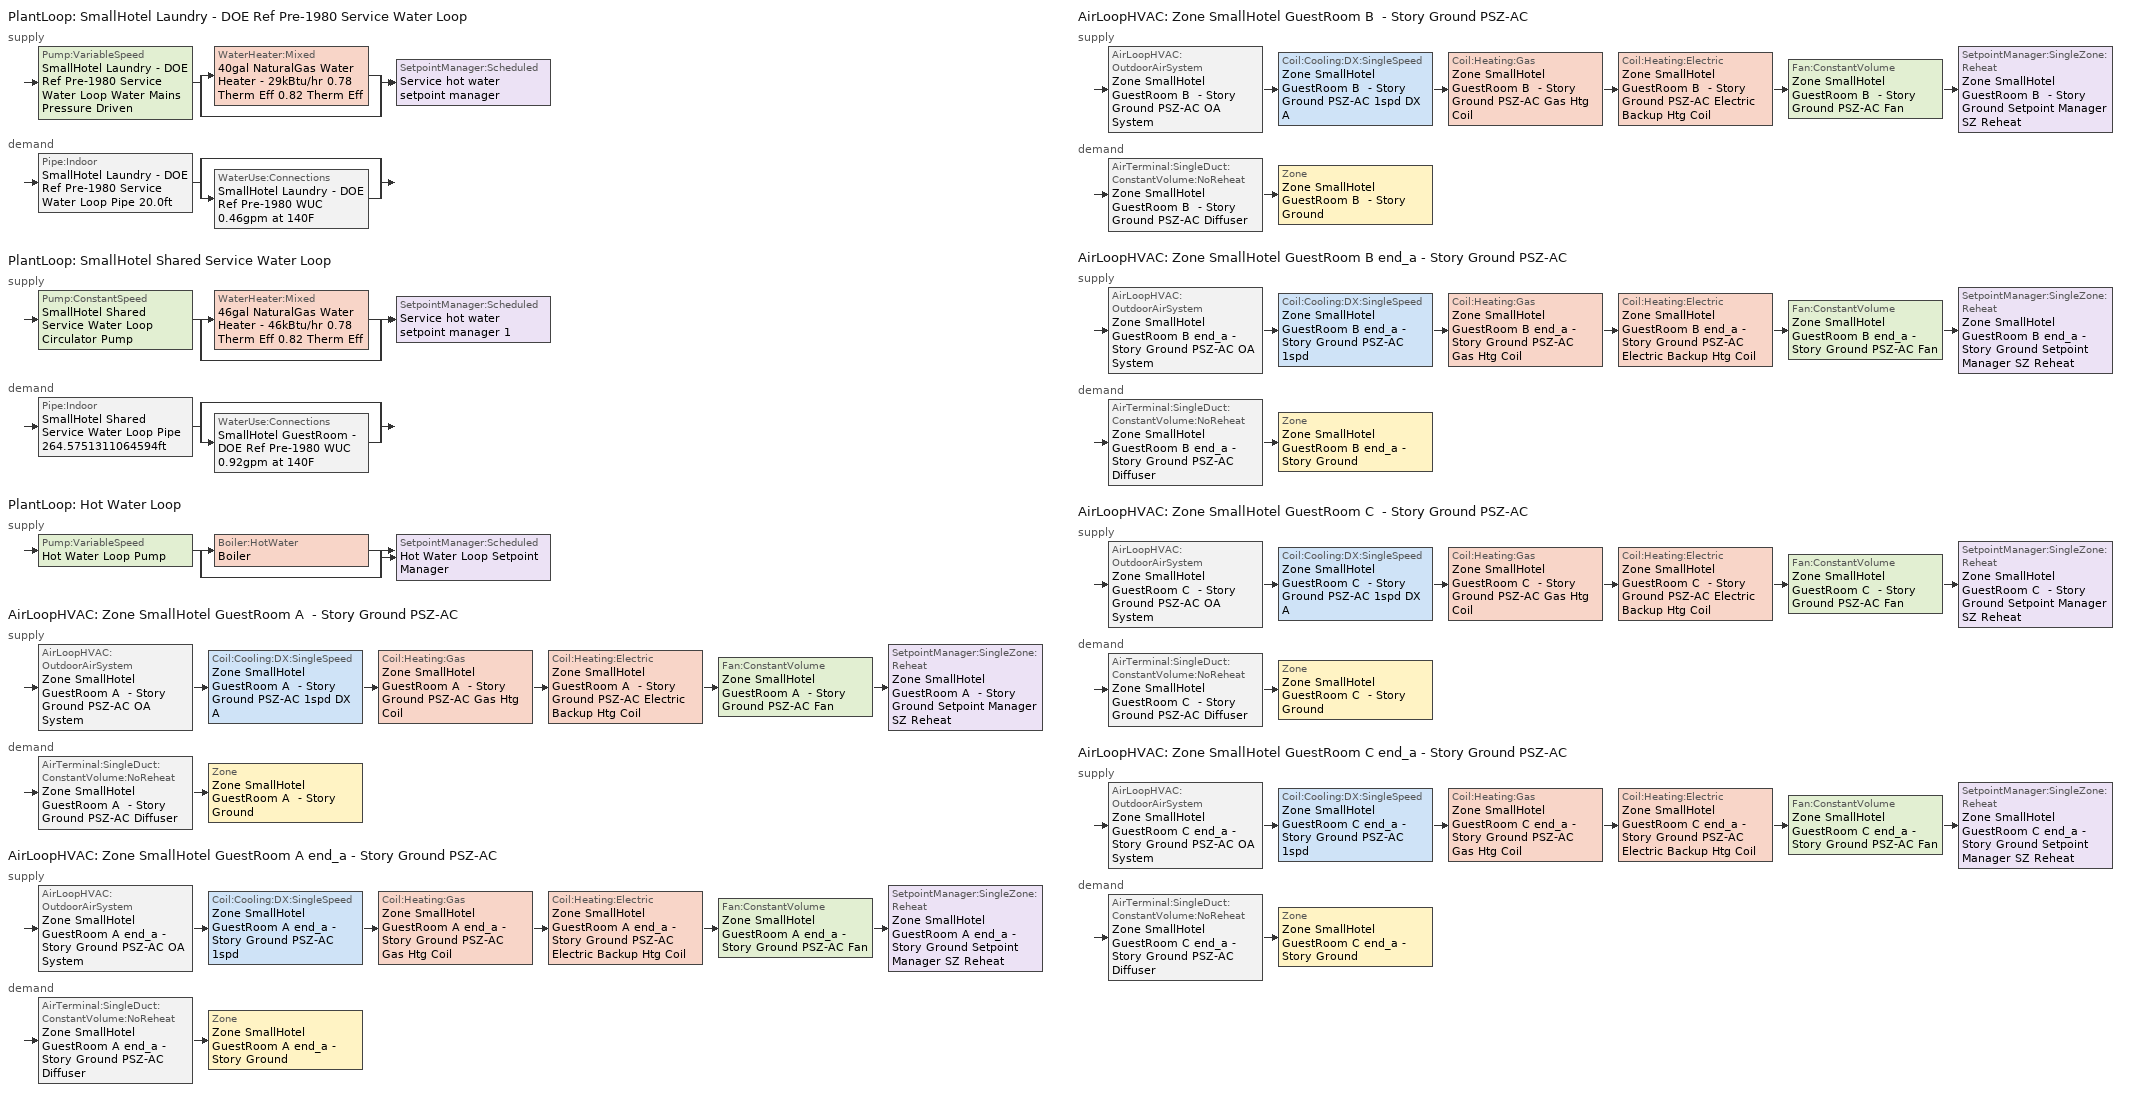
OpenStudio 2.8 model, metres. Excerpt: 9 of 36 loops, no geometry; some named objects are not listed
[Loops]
PlantLoop 'SmallHotel Laundry - DOE Ref Pre-1980 Service Water Loop'
 supply: Pump:VariableSpeed 'SmallHotel Laundry - DOE Ref Pre-1980 Service Water Loop Water Mains Pressure Driven' > split
  | WaterHeater:Mixed '40gal NaturalGas Water Heater - 29kBtu/hr 0.78 Therm Eff 0.82 Therm Eff'
  | bypass
  join > SetpointManager:Scheduled 'Service hot water setpoint manager'
 demand: Pipe:Indoor 'SmallHotel Laundry - DOE Ref Pre-1980 Service Water Loop Pipe 20.0ft' > split
  | bypass
  | WaterUse:Connections 'SmallHotel Laundry - DOE Ref Pre-1980 WUC 0.46gpm at 140F'
PlantLoop 'SmallHotel Shared Service Water Loop'
 supply: Pump:ConstantSpeed 'SmallHotel Shared Service Water Loop Circulator Pump' > split
  | WaterHeater:Mixed '46gal NaturalGas Water Heater - 46kBtu/hr 0.78 Therm Eff 0.82 Therm Eff'
  | bypass
  join > SetpointManager:Scheduled 'Service hot water setpoint manager 1'
 demand: Pipe:Indoor 'SmallHotel Shared Service Water Loop Pipe 264.5751311064594ft' > split
  | bypass
  | WaterUse:Connections 'SmallHotel GuestRoom - DOE Ref Pre-1980 WUC 0.92gpm at 140F'
PlantLoop 'Hot Water Loop'
 supply: Pump:VariableSpeed 'Hot Water Loop Pump' > split
  | Boiler:HotWater 'Boiler'
  | bypass
  join > SetpointManager:Scheduled 'Hot Water Loop Setpoint Manager'
AirLoopHVAC 'Zone SmallHotel GuestRoom A  - Story Ground PSZ-AC'
 supply: AirLoopHVAC:OutdoorAirSystem 'Zone SmallHotel GuestRoom A  - Story Ground PSZ-AC OA System' > Coil:Cooling:DX:SingleSpeed 'Zone SmallHotel GuestRoom A  - Story Ground PSZ-AC 1spd DX AC Clg Coil 78kBtu/hr 9.63EER 33kBtu/hr 14.0SEER' > Coil:Heating:Gas 'Zone SmallHotel GuestRoom A  - Story Ground PSZ-AC Gas Htg Coil' > Coil:Heating:Electric 'Zone SmallHotel GuestRoom A  - Story Ground PSZ-AC Electric Backup Htg Coil' > Fan:ConstantVolume 'Zone SmallHotel GuestRoom A  - Story Ground PSZ-AC Fan' > SetpointManager:SingleZone:Reheat 'Zone SmallHotel GuestRoom A  - Story Ground Setpoint Manager SZ Reheat'
 demand: AirTerminal:SingleDuct:ConstantVolume:NoReheat 'Zone SmallHotel GuestRoom A  - Story Ground PSZ-AC Diffuser' > Zone 'Zone SmallHotel GuestRoom A  - Story Ground'
AirLoopHVAC 'Zone SmallHotel GuestRoom A end_a - Story Ground PSZ-AC'
 supply: AirLoopHVAC:OutdoorAirSystem 'Zone SmallHotel GuestRoom A end_a - Story Ground PSZ-AC OA System' > Coil:Cooling:DX:SingleSpeed 'Zone SmallHotel GuestRoom A end_a - Story Ground PSZ-AC 1spd DX AC Clg Coil 20kBtu/hr 11.06SEER 9kBtu/hr 14.0SEER' > Coil:Heating:Gas 'Zone SmallHotel GuestRoom A end_a - Story Ground PSZ-AC Gas Htg Coil' > Coil:Heating:Electric 'Zone SmallHotel GuestRoom A end_a - Story Ground PSZ-AC Electric Backup Htg Coil' > Fan:ConstantVolume 'Zone SmallHotel GuestRoom A end_a - Story Ground PSZ-AC Fan' > SetpointManager:SingleZone:Reheat 'Zone SmallHotel GuestRoom A end_a - Story Ground Setpoint Manager SZ Reheat'
 demand: AirTerminal:SingleDuct:ConstantVolume:NoReheat 'Zone SmallHotel GuestRoom A end_a - Story Ground PSZ-AC Diffuser' > Zone 'Zone SmallHotel GuestRoom A end_a - Story Ground'
AirLoopHVAC 'Zone SmallHotel GuestRoom B  - Story Ground PSZ-AC'
 supply: AirLoopHVAC:OutdoorAirSystem 'Zone SmallHotel GuestRoom B  - Story Ground PSZ-AC OA System' > Coil:Cooling:DX:SingleSpeed 'Zone SmallHotel GuestRoom B  - Story Ground PSZ-AC 1spd DX AC Clg Coil 394kBtu/hr 8.92EER 145kBtu/hr 10.8EER' > Coil:Heating:Gas 'Zone SmallHotel GuestRoom B  - Story Ground PSZ-AC Gas Htg Coil' > Coil:Heating:Electric 'Zone SmallHotel GuestRoom B  - Story Ground PSZ-AC Electric Backup Htg Coil' > Fan:ConstantVolume 'Zone SmallHotel GuestRoom B  - Story Ground PSZ-AC Fan' > SetpointManager:SingleZone:Reheat 'Zone SmallHotel GuestRoom B  - Story Ground Setpoint Manager SZ Reheat'
 demand: AirTerminal:SingleDuct:ConstantVolume:NoReheat 'Zone SmallHotel GuestRoom B  - Story Ground PSZ-AC Diffuser' > Zone 'Zone SmallHotel GuestRoom B  - Story Ground'
AirLoopHVAC 'Zone SmallHotel GuestRoom B end_a - Story Ground PSZ-AC'
 supply: AirLoopHVAC:OutdoorAirSystem 'Zone SmallHotel GuestRoom B end_a - Story Ground PSZ-AC OA System' > Coil:Cooling:DX:SingleSpeed 'Zone SmallHotel GuestRoom B end_a - Story Ground PSZ-AC 1spd DX AC Clg Coil 111kBtu/hr 9.63EER 48kBtu/hr 14.0SEER' > Coil:Heating:Gas 'Zone SmallHotel GuestRoom B end_a - Story Ground PSZ-AC Gas Htg Coil' > Coil:Heating:Electric 'Zone SmallHotel GuestRoom B end_a - Story Ground PSZ-AC Electric Backup Htg Coil' > Fan:ConstantVolume 'Zone SmallHotel GuestRoom B end_a - Story Ground PSZ-AC Fan' > SetpointManager:SingleZone:Reheat 'Zone SmallHotel GuestRoom B end_a - Story Ground Setpoint Manager SZ Reheat'
 demand: AirTerminal:SingleDuct:ConstantVolume:NoReheat 'Zone SmallHotel GuestRoom B end_a - Story Ground PSZ-AC Diffuser' > Zone 'Zone SmallHotel GuestRoom B end_a - Story Ground'
AirLoopHVAC 'Zone SmallHotel GuestRoom C  - Story Ground PSZ-AC'
 supply: AirLoopHVAC:OutdoorAirSystem 'Zone SmallHotel GuestRoom C  - Story Ground PSZ-AC OA System' > Coil:Cooling:DX:SingleSpeed 'Zone SmallHotel GuestRoom C  - Story Ground PSZ-AC 1spd DX AC Clg Coil 73kBtu/hr 9.63EER 29kBtu/hr 14.0SEER' > Coil:Heating:Gas 'Zone SmallHotel GuestRoom C  - Story Ground PSZ-AC Gas Htg Coil' > Coil:Heating:Electric 'Zone SmallHotel GuestRoom C  - Story Ground PSZ-AC Electric Backup Htg Coil' > Fan:ConstantVolume 'Zone SmallHotel GuestRoom C  - Story Ground PSZ-AC Fan' > SetpointManager:SingleZone:Reheat 'Zone SmallHotel GuestRoom C  - Story Ground Setpoint Manager SZ Reheat'
 demand: AirTerminal:SingleDuct:ConstantVolume:NoReheat 'Zone SmallHotel GuestRoom C  - Story Ground PSZ-AC Diffuser' > Zone 'Zone SmallHotel GuestRoom C  - Story Ground'
AirLoopHVAC 'Zone SmallHotel GuestRoom C end_a - Story Ground PSZ-AC'
 supply: AirLoopHVAC:OutdoorAirSystem 'Zone SmallHotel GuestRoom C end_a - Story Ground PSZ-AC OA System' > Coil:Cooling:DX:SingleSpeed 'Zone SmallHotel GuestRoom C end_a - Story Ground PSZ-AC 1spd DX AC Clg Coil 19kBtu/hr 11.06SEER 9kBtu/hr 14.0SEER' > Coil:Heating:Gas 'Zone SmallHotel GuestRoom C end_a - Story Ground PSZ-AC Gas Htg Coil' > Coil:Heating:Electric 'Zone SmallHotel GuestRoom C end_a - Story Ground PSZ-AC Electric Backup Htg Coil' > Fan:ConstantVolume 'Zone SmallHotel GuestRoom C end_a - Story Ground PSZ-AC Fan' > SetpointManager:SingleZone:Reheat 'Zone SmallHotel GuestRoom C end_a - Story Ground Setpoint Manager SZ Reheat'
 demand: AirTerminal:SingleDuct:ConstantVolume:NoReheat 'Zone SmallHotel GuestRoom C end_a - Story Ground PSZ-AC Diffuser' > Zone 'Zone SmallHotel GuestRoom C end_a - Story Ground'
[Construction]
Uninsulated copper pipe 0.75in type L: Copper pipe 0.75in type L
Uninsulated copper pipe 0.75in type L 1: Copper pipe 0.75in type L 1
[Material] Roughness=Smooth; Thickness {m}=0.001143; Conductivity {W/m-K}=386; Density {kg/m3}=8906.27; Specific Heat {J/kg-K}=385.1856; Thermal Absorptance=0.9; Solar Absorptance=0.7; Visible Absorptance=0.7
Copper pipe 0.75in type L; Copper pipe 0.75in type L 1
[Sizing:Zone] Zone Cooling Design Supply Air Temperature Input Method=SupplyAirTemperature; Zone Cooling Design Supply Air Temperature Difference {deltaC}=11.11; Zone Heating Design Supply Air Temperature Input Method=SupplyAirTemperature; Zone Heating Design Supply Air Temperature Difference {deltaC}=11.11; Zone Cooling Design Supply Air Humidity Ratio {kg-H2O/kg-air}=0.0085; Zone Heating Design Supply Air Humidity Ratio {kg-H2O/kg-air}=0.008; Cooling Design Air Flow Method=DesignDay; Heating Design Air Flow Method=DesignDay; Account for Dedicated Outdoor Air System=No; Dedicated Outdoor Air System Control Strategy=NeutralSupplyAir; Dedicated Outdoor Air Low Setpoint Temperature for Design {C}=autosize; Dedicated Outdoor Air High Setpoint Temperature for Design {C}=autosize
Name | Zone Cooling Design Supply Air Temperature {C} | Zone Heating Design Supply Air Temperature {C}
Zone SmallHotel GuestRoom A end_a - Story Ground; Zone SmallHotel GuestRoom B end_a - Story Ground; Zone SmallHotel GuestRoom C end_a - Story Ground; Zone SmallHotel GuestRoom A  - Story Ground; Zone SmallHotel GuestRoom B  - Story Ground; Zone SmallHotel GuestRoom C  - Story Ground | 12.7778 | 50
Zone SmallHotel Elec/MechRoom A  - Story Ground; Zone SmallHotel Elec/MechRoom B  - Story Ground; Zone SmallHotel Elec/MechRoom C  - Story Ground; Zone SmallHotel ElevatorCore A  - Story Ground; Zone SmallHotel ElevatorCore B  - Story Ground; Zone SmallHotel ElevatorCore C  - Story Ground; Zone SmallHotel Storage A  - Story Ground; Zone SmallHotel Storage B  - Story Ground; Zone SmallHotel Storage C  - Story Ground; Zone SmallHotel Stair A  - Story Ground; Zone SmallHotel Stair B  - Story Ground; Zone SmallHotel Stair C  - Story Ground | 14 | 40
[Zone equipment]
Zone SmallHotel GuestRoom A end_a - Story Ground: Zone SmallHotel GuestRoom A end_a - Story Ground PSZ-AC Diffuser
Zone SmallHotel GuestRoom B end_a - Story Ground: Zone SmallHotel GuestRoom B end_a - Story Ground PSZ-AC Diffuser
Zone SmallHotel GuestRoom C end_a - Story Ground: Zone SmallHotel GuestRoom C end_a - Story Ground PSZ-AC Diffuser
Zone SmallHotel GuestRoom A  - Story Ground: Zone SmallHotel GuestRoom A  - Story Ground PSZ-AC Diffuser
Zone SmallHotel GuestRoom B  - Story Ground: Zone SmallHotel GuestRoom B  - Story Ground PSZ-AC Diffuser
Zone SmallHotel GuestRoom C  - Story Ground: Zone SmallHotel GuestRoom C  - Story Ground PSZ-AC Diffuser
Zone SmallHotel Storage A  - Story Ground: Zone SmallHotel Storage A  - Story Ground Electric Baseboard
Zone SmallHotel Storage B  - Story Ground: Zone SmallHotel Storage B  - Story Ground Electric Baseboard
Zone SmallHotel Storage C  - Story Ground: Zone SmallHotel Storage C  - Story Ground Electric Baseboard
Zone SmallHotel Stair A  - Story Ground: Zone SmallHotel Stair A  - Story Ground Electric Baseboard
Zone SmallHotel Stair B  - Story Ground: Zone SmallHotel Stair B  - Story Ground Electric Baseboard
Zone SmallHotel Stair C  - Story Ground: Zone SmallHotel Stair C  - Story Ground Electric Baseboard
[WaterUse:Connections]
Name | Water Use Equipment Name 1
SmallHotel GuestRoom - DOE Ref Pre-1980 WUC 0.92gpm at 140F | SmallHotel GuestRoom - DOE Ref Pre-1980 Service Water Use 0.92gpm at 140F
SmallHotel Laundry - DOE Ref Pre-1980 WUC 0.46gpm at 140F | SmallHotel Laundry - DOE Ref Pre-1980 Service Water Use 0.46gpm at 140F
[WaterUse:Equipment:Definition] Sensible Fraction Schedule=Fraction Sensible - 0.2; Latent Fraction Schedule=Fraction Latent - 0.05
Name | Peak Flow Rate {m3/s} | Target Temperature Schedule
SmallHotel GuestRoom - DOE Ref Pre-1980 Service Water Use Def 0.92gpm | 5.79125e-05 | Mixed Water At Faucet Temp - 140F
SmallHotel Laundry - DOE Ref Pre-1980 Service Water Use Def 0.46gpm | 2.87787e-05 | Mixed Water At Faucet Temp - 140F 1
[WaterUse:Equipment]
Name | Water Use Equipment Definition | Flow Rate Fraction Schedule
SmallHotel GuestRoom - DOE Ref Pre-1980 Service Water Use 0.92gpm at 140F | SmallHotel GuestRoom - DOE Ref Pre-1980 Service Water Use Def 0.92gpm | HotelSmall GuestRoom_SHW_Sch
SmallHotel Laundry - DOE Ref Pre-1980 Service Water Use 0.46gpm at 140F | SmallHotel Laundry - DOE Ref Pre-1980 Service Water Use Def 0.46gpm | HotelSmall LaundryRoom_SHW_Sch
[PlantLoop] Glycol Concentration=0; Minimum Loop Temperature {C}=10; Plant Loop Volume {m3}=Autocalculate; Load Distribution Scheme=Optimal
Name | Maximum Loop Temperature {C} | Fluid Type
SmallHotel Laundry - DOE Ref Pre-1980 Service Water Loop; SmallHotel Shared Service Water Loop | 60
Hot Water Loop |  | Water
[Sizing:Plant] Loop Type=Heating; Sizing Option=NonCoincident; Zone Timesteps in Averaging Window=1; Coincident Sizing Factor Mode=None
Name | Design Loop Exit Temperature {C} | Loop Design Temperature Difference {deltaC}
SmallHotel Laundry - DOE Ref Pre-1980 Service Water Loop; SmallHotel Shared Service Water Loop | 60 | 5
Hot Water Loop | 82.2222 | 11.1111
[SetpointManager:Scheduled] Control Variable=Temperature
Name | Schedule | Setpoint Node or NodeList
Service hot water setpoint manager | Service Water Loop Temp - 140F | SmallHotel Laundry - DOE Ref Pre-1980 Service Water Loop Supply Outlet Node
Service hot water setpoint manager 1 | Service Water Loop Temp - 140F 1 | SmallHotel Shared Service Water Loop Supply Outlet Node
Hot Water Loop Setpoint Manager | Hot Water Loop Temp - 180F | Hot Water Loop Supply Outlet Node
[Pump:VariableSpeed] Skin Loss Radiative Fraction=0.5; Design Power Sizing Method=PowerPerFlowPerPressure; Design Electric Power per Unit Flow Rate {W/(m3/s)}=348701.1; Design Shaft Power per Unit Flow Rate per Unit Head {W-s/m3-Pa}=1.28205; Design Minimum Flow Rate Fraction=0
Name | Rated Pump Head {Pa} | Motor Efficiency | Pump Control Type
SmallHotel Laundry - DOE Ref Pre-1980 Service Water Loop Water Mains Pressure Driven | 0.001 | 0.7 | Continuous
Hot Water Loop Pump | 179344 | 1 | Intermittent
[WaterHeater:Mixed] Deadband Temperature Difference {deltaC}=2; Maximum Temperature Limit {C}=60; Heater Control Type=Cycle; Heater Fuel Type=NaturalGas; Heater Thermal Efficiency=0.82; Off Cycle Parasitic Fuel Consumption Rate {W}=0; Off Cycle Parasitic Fuel Type=NaturalGas; Off Cycle Parasitic Heat Fraction to Tank=0; On Cycle Parasitic Fuel Consumption Rate {W}=0; On Cycle Parasitic Fuel Type=NaturalGas; On Cycle Parasitic Heat Fraction to Tank=0; Ambient Temperature Indicator=Schedule; Use Side Effectiveness=1; Source Side Effectiveness=1; Use Side Design Flow Rate {m3/s}=autosize; Source Side Design Flow Rate {m3/s}=autosize; Indirect Water Heating Recovery Time {hr}=1.5; Source Side Flow Control Mode=IndirectHeatPrimarySetpoint
Name | Tank Volume {m3} | Setpoint Temperature Schedule | Heater Maximum Capacity {W} | Ambient Temperature Schedule | Off Cycle Loss Coefficient to Ambient Temperature {W/K} | On Cycle Loss Coefficient to Ambient Temperature {W/K}
40gal NaturalGas Water Heater - 29kBtu/hr 0.78 Therm Eff 0.82 Therm Eff | 0.151416 | Service Water Loop Temp - 140F | 8422.13 | Water Heater Ambient Temp Schedule - 70f | 2.94653 | 2.94653
46gal NaturalGas Water Heater - 46kBtu/hr 0.78 Therm Eff 0.82 Therm Eff | 0.175127 | Service Water Loop Temp - 140F 1 | 13558.6 | Water Heater Ambient Temp Schedule - 70f 1 | 5.09841 | 5.09841
[Pipe:Indoor] Environment Type=Schedule; Pipe Inside Diameter {m}=0.019939
Name | Construction | Ambient Temperature Schedule | Ambient Air Velocity Schedule | Pipe Length {m}
SmallHotel Laundry - DOE Ref Pre-1980 Service Water Loop Pipe 20.0ft | Uninsulated copper pipe 0.75in type L | SmallHotel Laundry - DOE Ref Pre-1980 Service Water Loop Piping Air Temp - 70F | SmallHotel Laundry - DOE Ref Pre-1980 Service Water Loop Piping Air Velocity - 0.67mph | 6.096
SmallHotel Shared Service Water Loop Pipe 264.5751311064594ft | Uninsulated copper pipe 0.75in type L 1 | SmallHotel Shared Service Water Loop Piping Air Temp - 70F | SmallHotel Shared Service Water Loop Piping Air Velocity - 0.67mph | 80.6425
[Pump:ConstantSpeed]
SmallHotel Shared Service Water Loop Circulator Pump: Rated Flow Rate {m3/s}=autosize; Rated Pump Head {Pa}=29890.7; Rated Power Consumption {W}=autosize; Motor Efficiency=0.7; Fraction of Motor Inefficiencies to Fluid Stream=0; Pump Control Type=Intermittent; Design Power Sizing Method=PowerPerFlowPerPressure; Design Electric Power per Unit Flow Rate {W/(m3/s)}=348701.1; Design Shaft Power per Unit Flow Rate per Unit Head {W-s/m3-Pa}=1.28205
[Boiler:HotWater]
Boiler: Fuel Type=NaturalGas; Nominal Thermal Efficiency=0.78; Efficiency Curve Temperature Evaluation Variable=LeavingBoiler; Design Water Outlet Temperature {C}=82.2222; Minimum Part Load Ratio=0; Maximum Part Load Ratio=1.2; Optimum Part Load Ratio=1; Water Outlet Upper Temperature Limit {C}=95; Boiler Flow Mode=LeavingSetpointModulated; Parasitic Electric Load {W}=0; Sizing Factor=1
[AirLoopHVAC] Design Supply Air Flow Rate {m3/s}=AutoSize
Name | Availability Schedule
Zone SmallHotel GuestRoom A  - Story Ground PSZ-AC | Zone SmallHotel GuestRoom A  - Story Ground PSZ-AC Occ Sch
Zone SmallHotel GuestRoom A end_a - Story Ground PSZ-AC | Zone SmallHotel GuestRoom A end_a - Story Ground PSZ-AC Occ Sch
Zone SmallHotel GuestRoom B  - Story Ground PSZ-AC | Zone SmallHotel GuestRoom B  - Story Ground PSZ-AC Occ Sch
Zone SmallHotel GuestRoom B end_a - Story Ground PSZ-AC | Zone SmallHotel GuestRoom B end_a - Story Ground PSZ-AC Occ Sch
Zone SmallHotel GuestRoom C  - Story Ground PSZ-AC | Zone SmallHotel GuestRoom C  - Story Ground PSZ-AC Occ Sch
Zone SmallHotel GuestRoom C end_a - Story Ground PSZ-AC | Zone SmallHotel GuestRoom C end_a - Story Ground PSZ-AC Occ Sch
[Sizing:System] Type of Load to Size On=Sensible; Design Outdoor Air Flow Rate {m3/s}=Autosize; Central Heating Maximum System Air Flow Ratio=1; Preheat Design Temperature {C}=7.22222; Preheat Design Humidity Ratio {kg-H2O/kg-Air}=0.008; Precool Design Temperature {C}=12.7778; Precool Design Humidity Ratio {kg-H2O/kg-Air}=0.008; Central Cooling Design Supply Air Temperature {C}=12.7778; Central Heating Design Supply Air Temperature {C}=50; Sizing Option=Coincident; 100% Outdoor Air in Cooling=No; 100% Outdoor Air in Heating=No; Central Cooling Design Supply Air Humidity Ratio {kg-H2O/kg-Air}=0.0085; Central Heating Design Supply Air Humidity Ratio {kg-H2O/kg-Air}=0.008; Cooling Design Air Flow Method=DesignDay; Cooling Design Air Flow Rate {m3/s}=0; Heating Design Air Flow Method=DesignDay; Heating Design Air Flow Rate {m3/s}=0; System Outdoor Air Method=ZoneSum; Zone Maximum Outdoor Air Fraction=1; Cooling Supply Air Flow Rate Per Floor Area {m3/s-m2}=0.00996765; Cooling Fraction of Autosized Cooling Supply Air Flow Rate=1; Cooling Supply Air Flow Rate Per Unit Cooling Capacity {m3/s-W}=3.94755e-05; Heating Supply Air Flow Rate Per Floor Area {m3/s-m2}=0.00996765; Heating Fraction of Autosized Heating Supply Air Flow Rate=1; Heating Fraction of Autosized Cooling Supply Air Flow Rate=1; Heating Supply Air Flow Rate Per Unit Heating Capacity {m3/s-W}=3.15882e-05; Cooling Design Capacity Method=CoolingDesignCapacity; Cooling Design Capacity {W}=autosize; Cooling Design Capacity Per Floor Area {W/m2}=234.7; Fraction of Autosized Cooling Design Capacity=1; Heating Design Capacity Method=HeatingDesignCapacity; Heating Design Capacity {W}=autosize; Heating Design Capacity Per Floor Area {W/m2}=157; Fraction of Autosized Heating Design Capacity=1; Central Cooling Capacity Control Method=OnOff
Zone SmallHotel GuestRoom A  - Story Ground PSZ-AC; Zone SmallHotel GuestRoom A end_a - Story Ground PSZ-AC; Zone SmallHotel GuestRoom B  - Story Ground PSZ-AC; Zone SmallHotel GuestRoom B end_a - Story Ground PSZ-AC; Zone SmallHotel GuestRoom C  - Story Ground PSZ-AC; Zone SmallHotel GuestRoom C end_a - Story Ground PSZ-AC
[SetpointManager:SingleZone:Reheat] Minimum Supply Air Temperature {C}=12.7778; Maximum Supply Air Temperature {C}=50
Name | Control Zone | Setpoint Node or NodeList
Zone SmallHotel GuestRoom A  - Story Ground Setpoint Manager SZ Reheat | Zone SmallHotel GuestRoom A  - Story Ground | Zone SmallHotel GuestRoom A  - Story Ground PSZ-AC Supply Outlet Node
Zone SmallHotel GuestRoom A end_a - Story Ground Setpoint Manager SZ Reheat | Zone SmallHotel GuestRoom A end_a - Story Ground | Zone SmallHotel GuestRoom A end_a - Story Ground PSZ-AC Supply Outlet Node
Zone SmallHotel GuestRoom B  - Story Ground Setpoint Manager SZ Reheat | Zone SmallHotel GuestRoom B  - Story Ground | Zone SmallHotel GuestRoom B  - Story Ground PSZ-AC Supply Outlet Node
Zone SmallHotel GuestRoom B end_a - Story Ground Setpoint Manager SZ Reheat | Zone SmallHotel GuestRoom B end_a - Story Ground | Zone SmallHotel GuestRoom B end_a - Story Ground PSZ-AC Supply Outlet Node
Zone SmallHotel GuestRoom C  - Story Ground Setpoint Manager SZ Reheat | Zone SmallHotel GuestRoom C  - Story Ground | Zone SmallHotel GuestRoom C  - Story Ground PSZ-AC Supply Outlet Node
Zone SmallHotel GuestRoom C end_a - Story Ground Setpoint Manager SZ Reheat | Zone SmallHotel GuestRoom C end_a - Story Ground | Zone SmallHotel GuestRoom C end_a - Story Ground PSZ-AC Supply Outlet Node
[Fan:ConstantVolume] Availability Schedule=Always On Discrete; Maximum Flow Rate {m3/s}=AutoSize; Motor In Airstream Fraction=1
Name | Fan Total Efficiency | Pressure Rise {Pa} | Motor Efficiency
Zone SmallHotel GuestRoom A  - Story Ground PSZ-AC Fan; Zone SmallHotel GuestRoom A end_a - Story Ground PSZ-AC Fan; Zone SmallHotel GuestRoom B end_a - Story Ground PSZ-AC Fan; Zone SmallHotel GuestRoom C  - Story Ground PSZ-AC Fan; Zone SmallHotel GuestRoom C end_a - Story Ground PSZ-AC Fan | 0.55575 | 622.722 | 0.855
Zone SmallHotel GuestRoom B  - Story Ground PSZ-AC Fan | 0.58175 | 1110.94 | 0.895
[Coil:Heating:Gas] Availability Schedule=Always On Discrete; Gas Burner Efficiency=0.78; Nominal Capacity {W}=AutoSize; Parasitic Electric Load {W}=0; Parasitic Gas Load {W}=0
Zone SmallHotel GuestRoom A  - Story Ground PSZ-AC Gas Htg Coil; Zone SmallHotel GuestRoom A end_a - Story Ground PSZ-AC Gas Htg Coil; Zone SmallHotel GuestRoom B  - Story Ground PSZ-AC Gas Htg Coil; Zone SmallHotel GuestRoom B end_a - Story Ground PSZ-AC Gas Htg Coil; Zone SmallHotel GuestRoom C  - Story Ground PSZ-AC Gas Htg Coil; Zone SmallHotel GuestRoom C end_a - Story Ground PSZ-AC Gas Htg Coil
[Coil:Heating:Electric] Availability Schedule=Always On Discrete; Efficiency=1
Zone SmallHotel GuestRoom A  - Story Ground PSZ-AC Electric Backup Htg Coil; Zone SmallHotel GuestRoom A end_a - Story Ground PSZ-AC Electric Backup Htg Coil; Zone SmallHotel GuestRoom B  - Story Ground PSZ-AC Electric Backup Htg Coil; Zone SmallHotel GuestRoom B end_a - Story Ground PSZ-AC Electric Backup Htg Coil; Zone SmallHotel GuestRoom C  - Story Ground PSZ-AC Electric Backup Htg Coil; Zone SmallHotel GuestRoom C end_a - Story Ground PSZ-AC Electric Backup Htg Coil
[Coil:Cooling:DX:SingleSpeed] Availability Schedule=Always On Discrete; Rated Total Cooling Capacity {W}=autosize; Rated Sensible Heat Ratio=autosize; Rated Air Flow Rate {m3/s}=autosize; Rated Evaporator Fan Power Per Volume Flow Rate {W/(m3/s)}=773.3; Total Cooling Capacity Function of Temperature Curve=PSZ-AC_Unitary_PackagecoolCapFT; Total Cooling Capacity Function of Flow Fraction Curve=PSZ-AC_Unitary_PackagecoolFFF; Energy Input Ratio Function of Temperature Curve=PSZ-AC DX Unitary Package EIRFT; Energy Input Ratio Function of Flow Fraction Curve=PSZ-AC_Unitary_PackagecoolEIRFFF; Part Load Fraction Correlation Curve=PSZ-AC_Unitary_PackagecoolPLR; Condenser Type=AirCooled; Evaporative Condenser Effectiveness=0; Evaporative Condenser Air Flow Rate {m3/s}=Autosize; Evaporative Condenser Pump Rated Power Consumption {W}=Autosize; Crankcase Heater Capacity {W}=0; Maximum Outdoor Dry-Bulb Temperature for Crankcase Heater Operation {C}=0; Basin Heater Capacity {W/K}=0; Basin Heater Setpoint Temperature {C}=10
Name | Rated COP {W/W}
Zone SmallHotel GuestRoom A  - Story Ground PSZ-AC 1spd DX AC Clg Coil 78kBtu/hr 9.63EER 33kBtu/hr 14.0SEER; Zone SmallHotel GuestRoom A end_a - Story Ground PSZ-AC 1spd DX AC Clg Coil 20kBtu/hr 11.06SEER 9kBtu/hr 14.0SEER; Zone SmallHotel GuestRoom B end_a - Story Ground PSZ-AC 1spd DX AC Clg Coil 111kBtu/hr 9.63EER 48kBtu/hr 14.0SEER; Zone SmallHotel GuestRoom C  - Story Ground PSZ-AC 1spd DX AC Clg Coil 73kBtu/hr 9.63EER 29kBtu/hr 14.0SEER; Zone SmallHotel GuestRoom C end_a - Story Ground PSZ-AC 1spd DX AC Clg Coil 19kBtu/hr 11.06SEER 9kBtu/hr 14.0SEER | 4.11713
Zone SmallHotel GuestRoom B  - Story Ground PSZ-AC 1spd DX AC Clg Coil 394kBtu/hr 8.92EER 145kBtu/hr 10.8EER | 3.73224
[Controller:OutdoorAir] Minimum Outdoor Air Flow Rate {m3/s}=autosize; Maximum Outdoor Air Flow Rate {m3/s}=Autosize; Economizer Control Action Type=ModulateFlow; Lockout Type=NoLockout; Minimum Limit Type=FixedMinimum; High Humidity Control=No; Heat Recovery Bypass Control Type=BypassWhenWithinEconomizerLimits
Name | Economizer Control Type | Minimum Outdoor Air Schedule | Controller Mechanical Ventilation | Economizer Maximum Limit Dry-Bulb Temperature {C} | Economizer Maximum Limit Enthalpy {J/kg}
Zone SmallHotel GuestRoom A  - Story Ground PSZ-AC OA System Controller | DifferentialDryBulb | Zone SmallHotel GuestRoom A  - Story Ground PSZ-AC Occ Sch | Controller Mechanical Ventilation 1
Zone SmallHotel GuestRoom A end_a - Story Ground PSZ-AC OA System Controller | NoEconomizer | Zone SmallHotel GuestRoom A end_a - Story Ground PSZ-AC Occ Sch | Controller Mechanical Ventilation 2 | 28 | 64000
Zone SmallHotel GuestRoom B  - Story Ground PSZ-AC OA System Controller | DifferentialDryBulb | Zone SmallHotel GuestRoom B  - Story Ground PSZ-AC Occ Sch | Controller Mechanical Ventilation 3
Zone SmallHotel GuestRoom B end_a - Story Ground PSZ-AC OA System Controller | DifferentialDryBulb | Zone SmallHotel GuestRoom B end_a - Story Ground PSZ-AC Occ Sch | Controller Mechanical Ventilation 4
Zone SmallHotel GuestRoom C  - Story Ground PSZ-AC OA System Controller | DifferentialDryBulb | Zone SmallHotel GuestRoom C  - Story Ground PSZ-AC Occ Sch | Controller Mechanical Ventilation 5
Zone SmallHotel GuestRoom C end_a - Story Ground PSZ-AC OA System Controller | NoEconomizer | Zone SmallHotel GuestRoom C end_a - Story Ground PSZ-AC Occ Sch | Controller Mechanical Ventilation 6 | 28 | 64000
[Controller:MechanicalVentilation] Availability Schedule=Always On Discrete; System Outdoor Air Method=ZoneSum
Controller Mechanical Ventilation 1; Controller Mechanical Ventilation 2; Controller Mechanical Ventilation 3; Controller Mechanical Ventilation 4; Controller Mechanical Ventilation 5; Controller Mechanical Ventilation 6
[AirLoopHVAC:OutdoorAirSystem]
Name | Controller
Zone SmallHotel GuestRoom A  - Story Ground PSZ-AC OA System | Zone SmallHotel GuestRoom A  - Story Ground PSZ-AC OA System Controller
Zone SmallHotel GuestRoom A end_a - Story Ground PSZ-AC OA System | Zone SmallHotel GuestRoom A end_a - Story Ground PSZ-AC OA System Controller
Zone SmallHotel GuestRoom B  - Story Ground PSZ-AC OA System | Zone SmallHotel GuestRoom B  - Story Ground PSZ-AC OA System Controller
Zone SmallHotel GuestRoom B end_a - Story Ground PSZ-AC OA System | Zone SmallHotel GuestRoom B end_a - Story Ground PSZ-AC OA System Controller
Zone SmallHotel GuestRoom C  - Story Ground PSZ-AC OA System | Zone SmallHotel GuestRoom C  - Story Ground PSZ-AC OA System Controller
Zone SmallHotel GuestRoom C end_a - Story Ground PSZ-AC OA System | Zone SmallHotel GuestRoom C end_a - Story Ground PSZ-AC OA System Controller
[AvailabilityManager:NightCycle] Control Type=CycleOnAny; Thermostat Tolerance {deltaC}=1; Cycling Run Time {s}=1800
Availability Manager Night Cycle 1; Availability Manager Night Cycle 2; Availability Manager Night Cycle 3; Availability Manager Night Cycle 4; Availability Manager Night Cycle 5; Availability Manager Night Cycle 6; Availability Manager Night Cycle 7; Availability Manager Night Cycle 8; Availability Manager Night Cycle 9; Availability Manager Night Cycle 10; Availability Manager Night Cycle 11; Availability Manager Night Cycle 12; Availability Manager Night Cycle 13; Availability Manager Night Cycle 14; Availability Manager Night Cycle 15; Availability Manager Night Cycle 16; Availability Manager Night Cycle 17; Availability Manager Night Cycle 18; Availability Manager Night Cycle 19; Availability Manager Night Cycle 20; Availability Manager Night Cycle 21; Availability Manager Night Cycle 22; Availability Manager Night Cycle 23; Availability Manager Night Cycle 24; Availability Manager Night Cycle 25
[AirTerminal:SingleDuct:ConstantVolume:NoReheat] Availability Schedule=Always On Discrete; Maximum Air Flow Rate {m3/s}=AutoSize
Zone SmallHotel GuestRoom A  - Story Ground PSZ-AC Diffuser; Zone SmallHotel GuestRoom A end_a - Story Ground PSZ-AC Diffuser; Zone SmallHotel GuestRoom B  - Story Ground PSZ-AC Diffuser; Zone SmallHotel GuestRoom B end_a - Story Ground PSZ-AC Diffuser; Zone SmallHotel GuestRoom C  - Story Ground PSZ-AC Diffuser; Zone SmallHotel GuestRoom C end_a - Story Ground PSZ-AC Diffuser
[Schedule:Ruleset]
Name | Default Day Schedule | Summer Design Day Schedule | Winter Design Day Schedule
HotelSmall GuestRoom_SHW_Sch | HotelSmall GuestRoom_SHW_Sch Default | HotelSmall GuestRoom_SHW_Sch Summer Design Day | HotelSmall GuestRoom_SHW_Sch Winter Design Day
Fraction Sensible - 0.2 | Fraction Sensible - 0.2 Default
Fraction Latent - 0.05 | Fraction Latent - 0.05 Default
Mixed Water At Faucet Temp - 140F | Mixed Water At Faucet Temp - 140F Default
HotelSmall LaundryRoom_SHW_Sch | HotelSmall LaundryRoom_SHW_Sch Default | HotelSmall LaundryRoom_SHW_Sch Summer Design Day | HotelSmall LaundryRoom_SHW_Sch Winter Design Day
Mixed Water At Faucet Temp - 140F 1 | Mixed Water At Faucet Temp - 140F Default 1
Service Water Loop Temp - 140F | Service Water Loop Temp - 140F Default
Water Heater Ambient Temp Schedule - 70f | Water Heater Ambient Temp Schedule - 70f Default
SmallHotel Laundry - DOE Ref Pre-1980 Service Water Loop Piping Air Temp - 70F | SmallHotel Laundry - DOE Ref Pre-1980 Service Water Loop Piping Air Temp - 70F Default
SmallHotel Laundry - DOE Ref Pre-1980 Service Water Loop Piping Air Velocity - 0.67mph | SmallHotel Laundry - DOE Ref Pre-1980 Service Water Loop Piping Air Velocity - 0.67mph Default
Service Water Loop Temp - 140F 1 | Service Water Loop Temp - 140F Default 1
Water Heater Ambient Temp Schedule - 70f 1 | Water Heater Ambient Temp Schedule - 70f Default 1
SmallHotel Shared Service Water Loop Piping Air Temp - 70F | SmallHotel Shared Service Water Loop Piping Air Temp - 70F Default
SmallHotel Shared Service Water Loop Piping Air Velocity - 0.67mph | SmallHotel Shared Service Water Loop Piping Air Velocity - 0.67mph Default
Hot Water Loop Temp - 180F | Hot Water Loop Temp - 180F Default
Zone SmallHotel GuestRoom A  - Story Ground PSZ-AC Occ Sch | Zone SmallHotel GuestRoom A  - Story Ground PSZ-AC Occ Sch Default | Zone SmallHotel GuestRoom A  - Story Ground PSZ-AC Occ Sch Summer Design Day | Zone SmallHotel GuestRoom A  - Story Ground PSZ-AC Occ Sch Winter Design Day
Zone SmallHotel GuestRoom A end_a - Story Ground PSZ-AC Occ Sch | Zone SmallHotel GuestRoom A end_a - Story Ground PSZ-AC Occ Sch Default | Zone SmallHotel GuestRoom A end_a - Story Ground PSZ-AC Occ Sch Summer Design Day | Zone SmallHotel GuestRoom A end_a - Story Ground PSZ-AC Occ Sch Winter Design Day
Zone SmallHotel GuestRoom B  - Story Ground PSZ-AC Occ Sch | Zone SmallHotel GuestRoom B  - Story Ground PSZ-AC Occ Sch Default | Zone SmallHotel GuestRoom B  - Story Ground PSZ-AC Occ Sch Summer Design Day | Zone SmallHotel GuestRoom B  - Story Ground PSZ-AC Occ Sch Winter Design Day
Zone SmallHotel GuestRoom B end_a - Story Ground PSZ-AC Occ Sch | Zone SmallHotel GuestRoom B end_a - Story Ground PSZ-AC Occ Sch Default | Zone SmallHotel GuestRoom B end_a - Story Ground PSZ-AC Occ Sch Summer Design Day | Zone SmallHotel GuestRoom B end_a - Story Ground PSZ-AC Occ Sch Winter Design Day
Zone SmallHotel GuestRoom C  - Story Ground PSZ-AC Occ Sch | Zone SmallHotel GuestRoom C  - Story Ground PSZ-AC Occ Sch Default | Zone SmallHotel GuestRoom C  - Story Ground PSZ-AC Occ Sch Summer Design Day | Zone SmallHotel GuestRoom C  - Story Ground PSZ-AC Occ Sch Winter Design Day
Zone SmallHotel GuestRoom C end_a - Story Ground PSZ-AC Occ Sch | Zone SmallHotel GuestRoom C end_a - Story Ground PSZ-AC Occ Sch Default | Zone SmallHotel GuestRoom C end_a - Story Ground PSZ-AC Occ Sch Summer Design Day | Zone SmallHotel GuestRoom C end_a - Story Ground PSZ-AC Occ Sch Winter Design Day
[Schedule:Day]
HotelSmall GuestRoom_SHW_Sch Default: Yes, 0, 15, 0.505652, 0, 30, 0.503043, 0, 45, 0.500435, 1, 0, 0.497826, 1, 15, 0.495217, 1, 30, 0.492609, 1, 45, 0.49, 2, 0, 0.487391, 2, 15, 0.484783, 2, 30, 0.482174, 2, 45, 0.479565, 3, 0, 0.476957, 3, 15, 0.474348, 3, 30, 0.471739, 3, 45, 0.46913, 4, 0, 0.466522, 4, 15, 0.463913, 4, 30, 0.461304, 4, 45, 0.458696, 5, 0, 0.456087, 5, 15, 0.453478, 5, 30, 0.45087, 5, 45, 0.448261, 6, 0, 0.445652, 6, 15, 0.443043, 6, 30, 0.440435, 6, 45, 0.437826, 7, 0, 0.435217, 7, 15, 0.432609, 7, 30, 0.43, 7, 45, 0.427391, 8, 0, 0.424783, 8, 15, 0.422174, 8, 30, 0.419565, 8, 45, 0.416957, 9, 0, 0.414348, 9, 15, 0.411739, 9, 30, 0.40913, 9, 45, 0.406522, 10, 0, 0.403913, 10, 15, 0.401304, 10, 22, 0.4, 11, 22, 0.4, 11, 37, 0.45, 11, 52, 0.5, 12, 7, 0.55, 12, 22, 0.6, 12, 37, 0.5625, 12, 52, 0.525, 13, 7, 0.4875, 13, 22, 0.45, 13, 37, 0.4, 13, 52, 0.35, 14, 7, 0.3, 14, 22, 0.25, 14, 37, 0.2375, 14, 52, 0.225, 15, 7, 0.2125, 15, 22, 0.2, 15, 37, 0.1875, 15, 52, 0.175, 16, 7, 0.1625, 16, 22, 0.15, 18, 22, 0.15, 18, 37, 0.1625, 18, 52, 0.175, 19, 7, 0.1875, 19, 22, 0.2, 19, 37, 0.36, 19, 52, 0.32, 20, 0, 0.3, 20, 15, 0.547391, 20, 30, 0.544783, 20, 45, 0.542174, 21, 0, 0.539565, 21, 15, 0.536957, 21, 30, 0.534348, 21, 45, 0.531739, 22, 0, 0.52913, 22, 15, 0.526522, 22, 30, 0.523913, 22, 45, 0.521304, 23, 0, 0.518696, 23, 15, 0.516087, 23, 30, 0.513478, 23, 45, 0.51087, 24, 0, 0.508261
HotelSmall GuestRoom_SHW_Sch Winter Design Day; HotelSmall GuestRoom_SHW_Sch Summer Design Day: 1, 0, 0.2, 4, 0, 0.15, 5, 0, 0.2, 6, 0, 0.25, 7, 0, 0.35, 8, 0, 0.6, 9, 0, 0.8, 10, 0, 0.55, 11, 0, 0.4, 12, 0, 0.3, 17, 0, 0.2, 18, 0, 0.25, 19, 0, 0.3, 22, 0, 0.4, 23, 0, 0.6, 24, 0, 0.35
Fraction Sensible - 0.2 Default: 24, 0, 0.2
Fraction Latent - 0.05 Default: 24, 0, 0.05
Mixed Water At Faucet Temp - 140F Default; Mixed Water At Faucet Temp - 140F Default 1; Service Water Loop Temp - 140F Default; Service Water Loop Temp - 140F Default 1: 24, 0, 60
HotelSmall LaundryRoom_SHW_Sch Default; autogen HotelSmall LaundryRoom_SHW_Sch 0_day_sch: Yes, 8, 0, 0, 16, 0, 1, 24, 0, 0
HotelSmall LaundryRoom_SHW_Sch Winter Design Day; HotelSmall LaundryRoom_SHW_Sch Summer Design Day: 8, 0, 0, 16, 0, 1, 24, 0, 0
Water Heater Ambient Temp Schedule - 70f Default; SmallHotel Laundry - DOE Ref Pre-1980 Service Water Loop Piping Air Temp - 70F Default; Water Heater Ambient Temp Schedule - 70f Default 1; SmallHotel Shared Service Water Loop Piping Air Temp - 70F Default: 24, 0, 21.1111
SmallHotel Laundry - DOE Ref Pre-1980 Service Water Loop Piping Air Velocity - 0.67mph Default; SmallHotel Shared Service Water Loop Piping Air Velocity - 0.67mph Default: 24, 0, 0.3
Hot Water Loop Temp - 180F Default: 24, 0, 82.2222
HotelSmall GuestRoom_SHW_Sch Default 1; autogen Schedule Rule 20 1_day_sch: Yes, 0, 15, 0.2375, 0, 30, 0.2, 0, 45, 0.1875, 1, 0, 0.175, 1, 15, 0.1625, 1, 30, 0.15, 3, 30, 0.15, 3, 45, 0.1625, 4, 0, 0.175, 4, 15, 0.1875, 4, 30, 0.2, 4, 45, 0.2125, 5, 0, 0.225, 5, 15, 0.2375, 5, 30, 0.25, 5, 45, 0.275, 6, 0, 0.3, 6, 15, 0.325, 6, 30, 0.35, 6, 45, 0.4125, 7, 0, 0.475, 7, 15, 0.5375, 7, 30, 0.6, 7, 45, 0.65, 8, 0, 0.7, 8, 15, 0.75, 8, 30, 0.8, 8, 45, 0.7375, 9, 0, 0.675, 9, 15, 0.6125, 9, 30, 0.55, 9, 45, 0.5125, 10, 0, 0.475, 10, 15, 0.4375, 10, 30, 0.4, 10, 45, 0.375, 11, 0, 0.35, 11, 15, 0.325, 11, 30, 0.3, 11, 45, 0.275, 12, 0, 0.25, 12, 15, 0.225, 12, 30, 0.2, 16, 30, 0.2, 16, 45, 0.2125, 17, 0, 0.225, 17, 15, 0.2375, 17, 30, 0.25, 17, 45, 0.2625, 18, 0, 0.275, 18, 15, 0.2875, 18, 30, 0.3, 18, 45, 0.325, 19, 0, 0.35, 19, 15, 0.375, 19, 30, 0.4, 21, 30, 0.4, 21, 45, 0.45, 22, 0, 0.5, 22, 15, 0.55, 22, 30, 0.6, 22, 45, 0.5375, 23, 0, 0.475, 23, 15, 0.4125, 23, 30, 0.35, 23, 45, 0.3125, 24, 0, 0.275
Zone SmallHotel GuestRoom A  - Story Ground PSZ-AC Occ Sch Default; Zone SmallHotel GuestRoom A end_a - Story Ground PSZ-AC Occ Sch Default; Zone SmallHotel GuestRoom B  - Story Ground PSZ-AC Occ Sch Default; Zone SmallHotel GuestRoom B end_a - Story Ground PSZ-AC Occ Sch Default; Zone SmallHotel GuestRoom C  - Story Ground PSZ-AC Occ Sch Default; Zone SmallHotel GuestRoom C end_a - Story Ground PSZ-AC Occ Sch Default: 11, 0, 0, 19, 11, 1, 24, 0, 0
Zone SmallHotel GuestRoom A  - Story Ground PSZ-AC Occ Sch Winter Design Day; Zone SmallHotel GuestRoom A  - Story Ground PSZ-AC Occ Sch Summer Design Day; Zone SmallHotel GuestRoom A  - Story Ground PSZ-AC Occ Sch Saturday; Zone SmallHotel GuestRoom A  - Story Ground PSZ-AC Occ Sch Sunday; Zone SmallHotel GuestRoom A end_a - Story Ground PSZ-AC Occ Sch Winter Design Day; Zone SmallHotel GuestRoom A end_a - Story Ground PSZ-AC Occ Sch Summer Design Day; Zone SmallHotel GuestRoom A end_a - Story Ground PSZ-AC Occ Sch Saturday; Zone SmallHotel GuestRoom A end_a - Story Ground PSZ-AC Occ Sch Sunday; Zone SmallHotel GuestRoom B  - Story Ground PSZ-AC Occ Sch Winter Design Day; Zone SmallHotel GuestRoom B  - Story Ground PSZ-AC Occ Sch Summer Design Day; Zone SmallHotel GuestRoom B  - Story Ground PSZ-AC Occ Sch Saturday; Zone SmallHotel GuestRoom B  - Story Ground PSZ-AC Occ Sch Sunday; Zone SmallHotel GuestRoom B end_a - Story Ground PSZ-AC Occ Sch Winter Design Day; Zone SmallHotel GuestRoom B end_a - Story Ground PSZ-AC Occ Sch Summer Design Day; Zone SmallHotel GuestRoom B end_a - Story Ground PSZ-AC Occ Sch Saturday; Zone SmallHotel GuestRoom B end_a - Story Ground PSZ-AC Occ Sch Sunday; Zone SmallHotel GuestRoom C  - Story Ground PSZ-AC Occ Sch Winter Design Day; Zone SmallHotel GuestRoom C  - Story Ground PSZ-AC Occ Sch Summer Design Day; Zone SmallHotel GuestRoom C  - Story Ground PSZ-AC Occ Sch Saturday; Zone SmallHotel GuestRoom C  - Story Ground PSZ-AC Occ Sch Sunday; Zone SmallHotel GuestRoom C end_a - Story Ground PSZ-AC Occ Sch Winter Design Day; Zone SmallHotel GuestRoom C end_a - Story Ground PSZ-AC Occ Sch Summer Design Day; Zone SmallHotel GuestRoom C end_a - Story Ground PSZ-AC Occ Sch Saturday; Zone SmallHotel GuestRoom C end_a - Story Ground PSZ-AC Occ Sch Sunday: 24, 0, 1
[Schedule:Rule]
Schedule Rule 20: Schedule Ruleset=HotelSmall GuestRoom_SHW_Sch; Rule Order=0; Day Schedule=HotelSmall GuestRoom_SHW_Sch Default 1; Apply Sunday=Yes; Apply Saturday=Yes
autogen Schedule Rule 20 1: Schedule Ruleset=HotelSmall GuestRoom_SHW_Sch; Rule Order=1; Day Schedule=autogen Schedule Rule 20 1_day_sch; Apply Sunday=Yes; Apply Saturday=Yes; Apply Monday=Yes; Apply Tuesday=Yes; Apply Wednesday=Yes; Apply Thursday=Yes; Apply Friday=Yes; Date Specification Type=SpecificDates; Specific Month 1=1; Specific Day 1=3; Specific Month 2=1; Specific Day 2=10; Specific Month 3=1; Specific Day 3=17; Specific Month 4=1; Specific Day 4=24; Specific Month 5=1; Specific Day 5=31; Specific Month 6=2; Specific Day 6=7; Specific Month 7=2; Specific Day 7=14; Specific Month 8=2; Specific Day 8=21; Specific Month 9=2; Specific Day 9=28; Specific Month 10=3; Specific Day 10=6; Specific Month 11=3; Specific Day 11=13; Specific Month 12=3; Specific Day 12=20; Specific Month 13=3; Specific Day 13=27; Specific Month 14=4; Specific Day 14=3; Specific Month 15=4; Specific Day 15=10; Specific Month 16=4; Specific Day 16=17; Specific Month 17=4; Specific Day 17=24; Specific Month 18=5; Specific Day 18=1; Specific Month 19=5; Specific Day 19=8; Specific Month 20=5; Specific Day 20=15; Specific Month 21=5; Specific Day 21=22; Specific Month 22=5; Specific Day 22=29; Specific Month 23=6; Specific Day 23=5; Specific Month 24=6; Specific Day 24=12; Specific Month 25=6; Specific Day 25=19; Specific Month 26=6; Specific Day 26=26; Specific Month 27=7; Specific Day 27=3; Specific Month 28=7; Specific Day 28=10; Specific Month 29=7; Specific Day 29=17; Specific Month 30=7; Specific Day 30=24; Specific Month 31=7; Specific Day 31=31; Specific Month 32=8; Specific Day 32=7; Specific Month 33=8; Specific Day 33=14; Specific Month 34=8; Specific Day 34=21; Specific Month 35=8; Specific Day 35=28; Specific Month 36=9; Specific Day 36=4; Specific Month 37=9; Specific Day 37=11; Specific Month 38=9; Specific Day 38=18; Specific Month 39=9; Specific Day 39=25; Specific Month 40=10; Specific Day 40=2; Specific Month 41=10; Specific Day 41=9; Specific Month 42=10; Specific Day 42=16; Specific Month 43=10; Specific Day 43=23; Specific Month 44=10; Specific Day 44=30; Specific Month 45=11; Specific Day 45=6; Specific Month 46=11; Specific Day 46=13; Specific Month 47=11; Specific Day 47=20; Specific Month 48=11; Specific Day 48=27; Specific Month 49=12; Specific Day 49=4; Specific Month 50=12; Specific Day 50=11; Specific Month 51=12; Specific Day 51=18; Specific Month 52=12; Specific Day 52=25
autogen HotelSmall LaundryRoom_SHW_Sch 0: Schedule Ruleset=HotelSmall LaundryRoom_SHW_Sch; Rule Order=0; Day Schedule=autogen HotelSmall LaundryRoom_SHW_Sch 0_day_sch; Apply Sunday=Yes; Apply Saturday=Yes; Apply Monday=Yes; Apply Tuesday=Yes; Apply Wednesday=Yes; Apply Thursday=Yes; Apply Friday=Yes; Date Specification Type=SpecificDates; Specific Month 1=1; Specific Day 1=2; Specific Month 2=1; Specific Day 2=9; Specific Month 3=1; Specific Day 3=16; Specific Month 4=1; Specific Day 4=23; Specific Month 5=1; Specific Day 5=30; Specific Month 6=2; Specific Day 6=6; Specific Month 7=2; Specific Day 7=13; Specific Month 8=2; Specific Day 8=20; Specific Month 9=2; Specific Day 9=27; Specific Month 10=3; Specific Day 10=5; Specific Month 11=3; Specific Day 11=12; Specific Month 12=3; Specific Day 12=19; Specific Month 13=3; Specific Day 13=26; Specific Month 14=4; Specific Day 14=2; Specific Month 15=4; Specific Day 15=9; Specific Month 16=4; Specific Day 16=16; Specific Month 17=4; Specific Day 17=23; Specific Month 18=4; Specific Day 18=30; Specific Month 19=5; Specific Day 19=7; Specific Month 20=5; Specific Day 20=14; Specific Month 21=5; Specific Day 21=21; Specific Month 22=5; Specific Day 22=28; Specific Month 23=6; Specific Day 23=4; Specific Month 24=6; Specific Day 24=11; Specific Month 25=6; Specific Day 25=18; Specific Month 26=6; Specific Day 26=25; Specific Month 27=7; Specific Day 27=2; Specific Month 28=7; Specific Day 28=9; Specific Month 29=7; Specific Day 29=16; Specific Month 30=7; Specific Day 30=23; Specific Month 31=7; Specific Day 31=30; Specific Month 32=8; Specific Day 32=6; Specific Month 33=8; Specific Day 33=13; Specific Month 34=8; Specific Day 34=20; Specific Month 35=8; Specific Day 35=27; Specific Month 36=9; Specific Day 36=3; Specific Month 37=9; Specific Day 37=10; Specific Month 38=9; Specific Day 38=17; Specific Month 39=9; Specific Day 39=24; Specific Month 40=10; Specific Day 40=1; Specific Month 41=10; Specific Day 41=8; Specific Month 42=10; Specific Day 42=15; Specific Month 43=10; Specific Day 43=22; Specific Month 44=10; Specific Day 44=29; Specific Month 45=11; Specific Day 45=5; Specific Month 46=11; Specific Day 46=12; Specific Month 47=11; Specific Day 47=19; Specific Month 48=11; Specific Day 48=26; Specific Month 49=12; Specific Day 49=3; Specific Month 50=12; Specific Day 50=10; Specific Month 51=12; Specific Day 51=17; Specific Month 52=12; Specific Day 52=24; Specific Month 53=12; Specific Day 53=31
Zone SmallHotel GuestRoom A  - Story Ground PSZ-AC Occ Sch Saturday Rule: Schedule Ruleset=Zone SmallHotel GuestRoom A  - Story Ground PSZ-AC Occ Sch; Rule Order=1; Day Schedule=Zone SmallHotel GuestRoom A  - Story Ground PSZ-AC Occ Sch Saturday; Apply Saturday=Yes; Date Specification Type=DateRange; Start Month=1; Start Day=1; End Month=12; End Day=24
Zone SmallHotel GuestRoom A  - Story Ground PSZ-AC Occ Sch Sunday Rule: Schedule Ruleset=Zone SmallHotel GuestRoom A  - Story Ground PSZ-AC Occ Sch; Rule Order=0; Day Schedule=Zone SmallHotel GuestRoom A  - Story Ground PSZ-AC Occ Sch Sunday; Apply Sunday=Yes; Date Specification Type=DateRange; Start Month=1; Start Day=1; End Month=12; End Day=31
Zone SmallHotel GuestRoom A end_a - Story Ground PSZ-AC Occ Sch Saturday Rule: Schedule Ruleset=Zone SmallHotel GuestRoom A end_a - Story Ground PSZ-AC Occ Sch; Rule Order=1; Day Schedule=Zone SmallHotel GuestRoom A end_a - Story Ground PSZ-AC Occ Sch Saturday; Apply Saturday=Yes; Date Specification Type=DateRange; Start Month=1; Start Day=1; End Month=12; End Day=24
Zone SmallHotel GuestRoom A end_a - Story Ground PSZ-AC Occ Sch Sunday Rule: Schedule Ruleset=Zone SmallHotel GuestRoom A end_a - Story Ground PSZ-AC Occ Sch; Rule Order=0; Day Schedule=Zone SmallHotel GuestRoom A end_a - Story Ground PSZ-AC Occ Sch Sunday; Apply Sunday=Yes; Date Specification Type=DateRange; Start Month=1; Start Day=1; End Month=12; End Day=31
Zone SmallHotel GuestRoom B  - Story Ground PSZ-AC Occ Sch Saturday Rule: Schedule Ruleset=Zone SmallHotel GuestRoom B  - Story Ground PSZ-AC Occ Sch; Rule Order=1; Day Schedule=Zone SmallHotel GuestRoom B  - Story Ground PSZ-AC Occ Sch Saturday; Apply Saturday=Yes; Date Specification Type=DateRange; Start Month=1; Start Day=1; End Month=12; End Day=24
Zone SmallHotel GuestRoom B  - Story Ground PSZ-AC Occ Sch Sunday Rule: Schedule Ruleset=Zone SmallHotel GuestRoom B  - Story Ground PSZ-AC Occ Sch; Rule Order=0; Day Schedule=Zone SmallHotel GuestRoom B  - Story Ground PSZ-AC Occ Sch Sunday; Apply Sunday=Yes; Date Specification Type=DateRange; Start Month=1; Start Day=1; End Month=12; End Day=31
Zone SmallHotel GuestRoom B end_a - Story Ground PSZ-AC Occ Sch Saturday Rule: Schedule Ruleset=Zone SmallHotel GuestRoom B end_a - Story Ground PSZ-AC Occ Sch; Rule Order=1; Day Schedule=Zone SmallHotel GuestRoom B end_a - Story Ground PSZ-AC Occ Sch Saturday; Apply Saturday=Yes; Date Specification Type=DateRange; Start Month=1; Start Day=1; End Month=12; End Day=24
Zone SmallHotel GuestRoom B end_a - Story Ground PSZ-AC Occ Sch Sunday Rule: Schedule Ruleset=Zone SmallHotel GuestRoom B end_a - Story Ground PSZ-AC Occ Sch; Rule Order=0; Day Schedule=Zone SmallHotel GuestRoom B end_a - Story Ground PSZ-AC Occ Sch Sunday; Apply Sunday=Yes; Date Specification Type=DateRange; Start Month=1; Start Day=1; End Month=12; End Day=31
Zone SmallHotel GuestRoom C  - Story Ground PSZ-AC Occ Sch Saturday Rule: Schedule Ruleset=Zone SmallHotel GuestRoom C  - Story Ground PSZ-AC Occ Sch; Rule Order=1; Day Schedule=Zone SmallHotel GuestRoom C  - Story Ground PSZ-AC Occ Sch Saturday; Apply Saturday=Yes; Date Specification Type=DateRange; Start Month=1; Start Day=1; End Month=12; End Day=24
Zone SmallHotel GuestRoom C  - Story Ground PSZ-AC Occ Sch Sunday Rule: Schedule Ruleset=Zone SmallHotel GuestRoom C  - Story Ground PSZ-AC Occ Sch; Rule Order=0; Day Schedule=Zone SmallHotel GuestRoom C  - Story Ground PSZ-AC Occ Sch Sunday; Apply Sunday=Yes; Date Specification Type=DateRange; Start Month=1; Start Day=1; End Month=12; End Day=31
Zone SmallHotel GuestRoom C end_a - Story Ground PSZ-AC Occ Sch Saturday Rule: Schedule Ruleset=Zone SmallHotel GuestRoom C end_a - Story Ground PSZ-AC Occ Sch; Rule Order=1; Day Schedule=Zone SmallHotel GuestRoom C end_a - Story Ground PSZ-AC Occ Sch Saturday; Apply Saturday=Yes; Date Specification Type=DateRange; Start Month=1; Start Day=1; End Month=12; End Day=24
Zone SmallHotel GuestRoom C end_a - Story Ground PSZ-AC Occ Sch Sunday Rule: Schedule Ruleset=Zone SmallHotel GuestRoom C end_a - Story Ground PSZ-AC Occ Sch; Rule Order=0; Day Schedule=Zone SmallHotel GuestRoom C end_a - Story Ground PSZ-AC Occ Sch Sunday; Apply Sunday=Yes; Date Specification Type=DateRange; Start Month=1; Start Day=1; End Month=12; End Day=31
[Schedule:Constant]
Always On Discrete: Value=1
[Curve:Biquadratic] Minimum Value of x=12.77778; Maximum Value of x=23.88889; Minimum Value of y=21.11111; Maximum Value of y=46.11111
Name | Coefficient1 Constant | Coefficient2 x | Coefficient3 x**2 | Coefficient4 y | Coefficient5 y**2 | Coefficient6 x*y
PSZ-AC_Unitary_PackagecoolCapFT | 0.766956 | 0.0107756 | -4.14703e-05 | 0.00134961 | -0.000261144 | 0.000457488
PSZ-AC DX Unitary Package EIRFT | 0.297145 | 0.0430933 | -0.000748766 | 0.00597727 | 0.000482112 | -0.000956448
[Curve:Quadratic]
Name | Coefficient1 Constant | Coefficient2 x | Coefficient3 x**2 | Minimum Value of x | Maximum Value of x
PSZ-AC_Unitary_PackagecoolFFF | 0.8 | 0.2 | 0 | 0.5 | 1.5
PSZ-AC_Unitary_PackagecoolEIRFFF | 1.156 | -0.1816 | 0.0256 | 0.5 | 1.5
PSZ-AC_Unitary_PackagecoolPLR | 0.75 | 0.25 | 0 | 0 | 1
